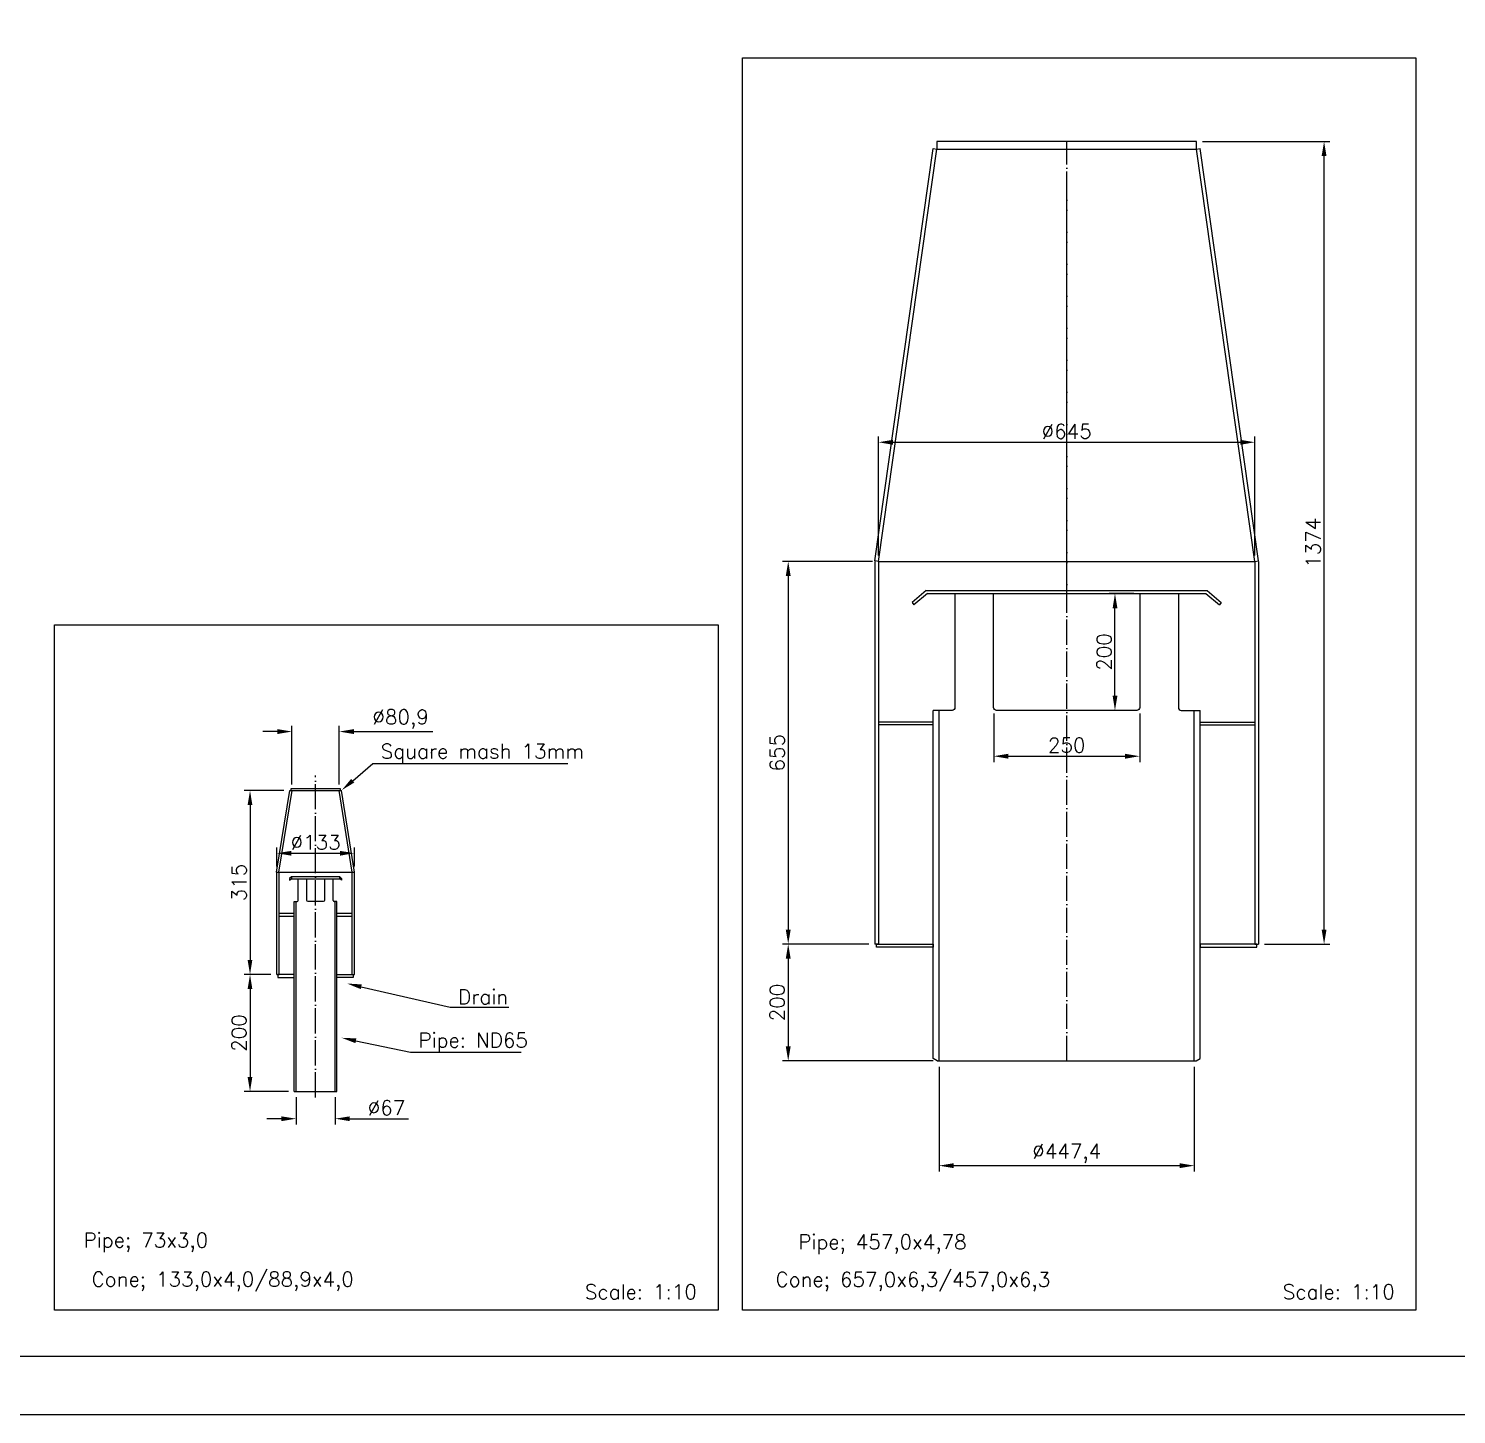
# Model space of a CAD drawing. Header units: millimetres. Extents: x 0 to 50500, y 0 to 29700.
# Drawn here: x 13046 to 25269, y 0 to 11860 of the extents above; entities that cross this region are included whole.
import ezdxf
from ezdxf import colors
from ezdxf.entities.mleader import LeaderData, LeaderLine
from ezdxf.math import Vec2, Vec3

# ---------------------------------------------------------------- set-up
doc = ezdxf.new("R2010")
doc.units = ezdxf.units.MM
doc.header["$LTSCALE"] = 50
doc.linetypes.add('CEW018', pattern=[5.48, 4.3, -0.54, 0.1, -0.54])
for name, color, linetype in [('000-BT5', 7, 'Continuous'), ('100-CE1', 1, 'CEW018'), ('100-DM1', 1, 'Continuous'), ('100-TX1', 1, 'Continuous'), ('100-TX3', 3, 'Continuous'), ('200-CO2', 2, 'Continuous'), ('200-CO3', 3, 'Continuous'), ('200-CO4', 4, 'Continuous')]:
    doc.layers.add(name, color=color, linetype=linetype)
doc.styles.add('ROMANS', font='romans.shx')
doc.dimstyles.new('VARD', dxfattribs={"dimtxt": 2.5, "dimasz": 2.5, "dimexe": 1, "dimexo": 1, "dimtad": 1, "dimdec": 0, "dimtxsty": 'ROMANS', "dimcen": 0, "dimclrd": 1, "dimclre": 1, "dimclrt": 2, "dimadec": 0, "dimazin": 0, "dimtfac": 1, "dimtdec": 0, "dimtofl": 0, "dimtmove": 0, "dimatfit": 0, "dimfxl": 1, "dimarcsym": 0})

# ---------------------------------------------------------------- blocks, each defined once
blk = doc.blocks.new('VARD A1L')
at = {"color": 1}
blk.add_lwpolyline([(0, 0), (841, 0), (841, 594), (0, 594)], close=True, dxfattribs=at)
blk.add_lwpolyline([(10, 584), (10, 10), (831, 10), (831, 584)], close=True)
blk = doc.blocks.new('*D44')
at = {"layer": '100-DM1', "color": 1, "lineweight": -2, "transparency": 16777216}
for p, q in [((20840, 2975), (20840, 2079)), ((23025, 2975), (23025, 2079)), ((20965, 2129), (22900, 2129))]:
    blk.add_line(p, q, dxfattribs=at)
at = {"layer": '100-DM1', "color": 1, "transparency": 16777216}
for points in [[(20965, 2150), (20965, 2108), (20840, 2129)], [(22900, 2150), (22900, 2108), (23025, 2129)]]:
    blk.add_solid(points, dxfattribs=at)
at = {"layer": 'DEFPOINTS', "color": 0, "transparency": 16777216}
for p in [(20840, 3025), (23025, 3025), (23025, 2129)]:
    blk.add_point(p, dxfattribs=at)
at = {"layer": '100-DM1', "color": 2, "transparency": 16777216, "insert": (21933, 2235), "char_height": 125, "attachment_point": 5, "style": 'ROMANS'}
blk.add_mtext('%%c447,4', dxfattribs=at)
blk = doc.blocks.new('*D45')
at = {"layer": '100-DM1', "color": 1, "lineweight": -2, "transparency": 16777216}
for p, q in [((20240, 4025), (19499, 4025)), ((19549, 3900), (19549, 3150)), ((20790, 3025), (19499, 3025))]:
    blk.add_line(p, q, dxfattribs=at)
at = {"layer": '100-DM1', "color": 1, "transparency": 16777216}
for points in [[(19528, 3900), (19570, 3900), (19549, 4025)], [(19528, 3150), (19570, 3150), (19549, 3025)]]:
    blk.add_solid(points, dxfattribs=at)
at = {"layer": 'DEFPOINTS', "color": 0, "transparency": 16777216}
for p in [(20290, 4025), (19549, 3025), (20840, 3025)]:
    blk.add_point(p, dxfattribs=at)
at = {"layer": '100-DM1', "color": 2, "transparency": 16777216, "insert": (19455, 3525), "char_height": 125, "attachment_point": 5, "rotation": 90, "style": 'ROMANS'}
blk.add_mtext('200', dxfattribs=at)
blk = doc.blocks.new('*D46')
at = {"layer": '100-DM1', "color": 1, "lineweight": -2, "transparency": 16777216}
for p, q in [((20271, 7300), (19499, 7300)), ((19549, 7175), (19549, 4150)), ((20240, 4025), (19499, 4025))]:
    blk.add_line(p, q, dxfattribs=at)
at = {"layer": '100-DM1', "color": 1, "transparency": 16777216}
for points in [[(19528, 7175), (19570, 7175), (19549, 7300)], [(19528, 4150), (19570, 4150), (19549, 4025)]]:
    blk.add_solid(points, dxfattribs=at)
at = {"layer": 'DEFPOINTS', "color": 0, "transparency": 16777216}
for p in [(20321, 7300), (19549, 4025), (20290, 4025)]:
    blk.add_point(p, dxfattribs=at)
at = {"layer": '100-DM1', "color": 2, "transparency": 16777216, "insert": (19455, 5663), "char_height": 125, "attachment_point": 5, "rotation": 90, "style": 'ROMANS'}
blk.add_mtext('655', dxfattribs=at)
blk = doc.blocks.new('*D47')
at = {"layer": '100-DM1', "color": 1, "lineweight": -2, "transparency": 16777216}
for p, q in [((20321, 7350), (20321, 8370)), ((20446, 8320), (23419, 8320)), ((23544, 7350), (23544, 8370))]:
    blk.add_line(p, q, dxfattribs=at)
at = {"layer": '100-DM1', "color": 1, "transparency": 16777216}
for points in [[(20446, 8341), (20446, 8299), (20321, 8320)], [(23419, 8341), (23419, 8299), (23544, 8320)]]:
    blk.add_solid(points, dxfattribs=at)
at = {"layer": 'DEFPOINTS', "color": 0, "transparency": 16777216}
for p in [(23544, 8320), (20321, 7300), (23544, 7300)]:
    blk.add_point(p, dxfattribs=at)
at = {"layer": '100-DM1', "color": 2, "transparency": 16777216, "insert": (21933, 8413), "char_height": 125, "attachment_point": 5, "style": 'ROMANS'}
blk.add_mtext('%%c645', dxfattribs=at)
blk = doc.blocks.new('*D48')
at = {"layer": '100-DM1', "color": 1, "lineweight": -2, "transparency": 16777216}
for p, q in [((23095, 10894), (24186, 10894)), ((24136, 4150), (24136, 10769)), ((23625, 4025), (24186, 4025))]:
    blk.add_line(p, q, dxfattribs=at)
at = {"layer": '100-DM1', "color": 1, "transparency": 16777216}
for points in [[(24115, 10769), (24157, 10769), (24136, 10894)], [(24115, 4150), (24157, 4150), (24136, 4025)]]:
    blk.add_solid(points, dxfattribs=at)
at = {"layer": 'DEFPOINTS', "color": 0, "transparency": 16777216}
for p in [(23045, 10894), (24136, 10894), (23575, 4025)]:
    blk.add_point(p, dxfattribs=at)
at = {"layer": '100-DM1', "color": 2, "transparency": 16777216, "insert": (24042, 7460), "char_height": 125, "attachment_point": 5, "rotation": 90, "style": 'ROMANS'}
blk.add_mtext('1374', dxfattribs=at)
blk = doc.blocks.new('*D49')
at = {"layer": '100-DM1', "color": 1, "lineweight": -2, "transparency": 16777216}
for p, q in [((22508, 7025), (22296, 7025)), ((22346, 6150), (22346, 6900)), ((22483, 6025), (22296, 6025))]:
    blk.add_line(p, q, dxfattribs=at)
at = {"layer": '100-DM1', "color": 1, "transparency": 16777216}
for points in [[(22326, 6900), (22367, 6900), (22346, 7025)], [(22326, 6150), (22367, 6150), (22346, 6025)]]:
    blk.add_solid(points, dxfattribs=at)
at = {"layer": 'DEFPOINTS', "color": 0, "transparency": 16777216}
for p in [(22346, 7025), (22558, 7025), (22533, 6025)]:
    blk.add_point(p, dxfattribs=at)
at = {"layer": '100-DM1', "color": 2, "transparency": 16777216, "insert": (22253, 6525), "char_height": 125, "attachment_point": 5, "rotation": 90, "style": 'ROMANS'}
blk.add_mtext('200', dxfattribs=at)
blk = doc.blocks.new('*D50')
at = {"layer": '100-DM1', "color": 1, "lineweight": -2, "transparency": 16777216}
for p, q in [((21308, 6000), (21308, 5583)), ((22558, 6000), (22558, 5583)), ((21433, 5633), (22433, 5633))]:
    blk.add_line(p, q, dxfattribs=at)
at = {"layer": '100-DM1', "color": 1, "transparency": 16777216}
for points in [[(21433, 5654), (21433, 5612), (21308, 5633)], [(22433, 5654), (22433, 5612), (22558, 5633)]]:
    blk.add_solid(points, dxfattribs=at)
at = {"layer": 'DEFPOINTS', "color": 0, "transparency": 16777216}
for p in [(21308, 6050), (22558, 6050), (22558, 5633)]:
    blk.add_point(p, dxfattribs=at)
at = {"layer": '100-DM1', "color": 2, "transparency": 16777216, "insert": (21933, 5727), "char_height": 125, "attachment_point": 5, "style": 'ROMANS'}
blk.add_mtext('250', dxfattribs=at)
blk = doc.blocks.new('*D64')
at = {"layer": '100-DM1', "color": 1, "lineweight": -2, "transparency": 16777216}
for p, q in [((15336, 2714), (15336, 2481)), ((15671, 2714), (15671, 2481)), ((15211, 2531), (15086, 2531)), ((15796, 2531), (16299, 2531))]:
    blk.add_line(p, q, dxfattribs=at)
at = {"layer": '100-DM1', "color": 1, "transparency": 16777216}
for points in [[(15211, 2551), (15211, 2510), (15336, 2531)], [(15796, 2551), (15796, 2510), (15671, 2531)]]:
    blk.add_solid(points, dxfattribs=at)
at = {"layer": 'DEFPOINTS', "color": 0, "transparency": 16777216}
for p in [(15336, 2764), (15671, 2764), (15671, 2531)]:
    blk.add_point(p, dxfattribs=at)
at = {"layer": '100-DM1', "color": 2, "transparency": 16777216, "insert": (16110, 2624), "char_height": 125, "attachment_point": 5, "style": 'ROMANS'}
blk.add_mtext('%%c67', dxfattribs=at)
blk = doc.blocks.new('*D65')
at = {"layer": '100-DM1', "color": 1, "lineweight": -2, "transparency": 16777216}
for p, q in [((15231, 5340), (14892, 5340)), ((14942, 5215), (14942, 3890)), ((15121, 3765), (14892, 3765))]:
    blk.add_line(p, q, dxfattribs=at)
at = {"layer": '100-DM1', "color": 1, "transparency": 16777216}
for points in [[(14921, 5215), (14962, 5215), (14942, 5340)], [(14921, 3890), (14962, 3890), (14942, 3765)]]:
    blk.add_solid(points, dxfattribs=at)
at = {"layer": 'DEFPOINTS', "color": 0, "transparency": 16777216}
for p in [(15281, 5340), (14942, 3765), (15171, 3765)]:
    blk.add_point(p, dxfattribs=at)
at = {"layer": '100-DM1', "color": 2, "transparency": 16777216, "insert": (14848, 4552), "char_height": 125, "attachment_point": 5, "rotation": 90, "style": 'ROMANS'}
blk.add_mtext('315', dxfattribs=at)
blk = doc.blocks.new('*D66')
at = {"layer": '100-DM1', "color": 1, "lineweight": -2, "transparency": 16777216}
for p, q in [((15121, 3765), (14892, 3765)), ((14942, 3640), (14942, 2889)), ((15271, 2764), (14892, 2764))]:
    blk.add_line(p, q, dxfattribs=at)
at = {"layer": '100-DM1', "color": 1, "transparency": 16777216}
for points in [[(14921, 3640), (14962, 3640), (14942, 3765)], [(14921, 2889), (14962, 2889), (14942, 2764)]]:
    blk.add_solid(points, dxfattribs=at)
at = {"layer": 'DEFPOINTS', "color": 0, "transparency": 16777216}
for p in [(15171, 3765), (14942, 2764), (15321, 2764)]:
    blk.add_point(p, dxfattribs=at)
at = {"layer": '100-DM1', "color": 2, "transparency": 16777216, "insert": (14848, 3264), "char_height": 125, "attachment_point": 5, "rotation": 90, "style": 'ROMANS'}
blk.add_mtext('200', dxfattribs=at)
blk = doc.blocks.new('*D67')
at = {"layer": '100-DM1', "color": 1, "lineweight": -2, "transparency": 16777216}
for p, q in [((15171, 4690), (15171, 4853)), ((15296, 4803), (15711, 4803)), ((15836, 4690), (15836, 4853))]:
    blk.add_line(p, q, dxfattribs=at)
at = {"layer": '100-DM1', "color": 1, "transparency": 16777216}
for points in [[(15296, 4823), (15296, 4782), (15171, 4803)], [(15711, 4823), (15711, 4782), (15836, 4803)]]:
    blk.add_solid(points, dxfattribs=at)
at = {"layer": 'DEFPOINTS', "color": 0, "transparency": 16777216}
for p in [(15836, 4803), (15171, 4640), (15836, 4640)]:
    blk.add_point(p, dxfattribs=at)
at = {"layer": '100-DM1', "color": 2, "transparency": 16777216, "insert": (15504, 4896), "char_height": 125, "attachment_point": 5, "style": 'ROMANS'}
blk.add_mtext('%%c133', dxfattribs=at)
blk = doc.blocks.new('*D68')
at = {"layer": '100-DM1', "color": 1, "lineweight": -2, "transparency": 16777216}
for p, q in [((15301, 5390), (15301, 5894)), ((15706, 5390), (15706, 5894)), ((15176, 5844), (15051, 5844)), ((15831, 5844), (16506, 5844))]:
    blk.add_line(p, q, dxfattribs=at)
at = {"layer": '100-DM1', "color": 1, "transparency": 16777216}
for points in [[(15176, 5865), (15176, 5823), (15301, 5844)], [(15831, 5865), (15831, 5823), (15706, 5844)]]:
    blk.add_solid(points, dxfattribs=at)
at = {"layer": 'DEFPOINTS', "color": 0, "transparency": 16777216}
for p in [(15706, 5844), (15301, 5340), (15706, 5340)]:
    blk.add_point(p, dxfattribs=at)
at = {"layer": '100-DM1', "color": 2, "transparency": 16777216, "insert": (16231, 5950), "char_height": 125, "attachment_point": 5, "style": 'ROMANS'}
blk.add_mtext('%%c80,9', dxfattribs=at)

msp = doc.modelspace()

# ---------------------------------------------------------------- linework, layer by layer
at = {"layer": '100-CE1'}
for p, q in [((21932.62, 3025.34), (21932.62, 10893.77)), ((21932.62, 7050.34), (21932.62, 10578.77)), ((15503.54, 2712.85), (15503.54, 5469.31))]:
    msp.add_line(p, q, dxfattribs=at)
at = {"layer": '100-TX1'}
for points in [[(19157.91, 11609.41), (24922.69, 11609.41), (24922.69, 893.66), (19157.91, 893.66)], [(13267.83, 6757.61), (18948.19, 6757.61), (18948.19, 893.66), (13267.83, 893.66)]]:
    msp.add_lwpolyline(points, close=True, dxfattribs=at)
at = {"layer": '200-CO2'}
for p, q in [((20790.12, 3045.55), (20790.12, 6025.34)), ((20840.12, 3025.34), (20840.12, 6025.34)), ((23025.12, 3025.34), (23025.12, 6025.34)), ((23075.12, 3045.55), (23075.12, 6025.34)), ((15354.86, 4399.69), (15354.86, 4584.69)), ((15652.23, 4399.69), (15652.23, 4584.69)), ((15191.04, 4289.69), (15321.04, 4289.69)), ((15321.04, 2763.51), (15321.04, 4389.69)), ((15321.04, 4389.69), (15344.86, 4389.69)), ((15336.04, 2763.51), (15336.04, 4389.69)), ((15686.04, 4389.69), (15662.23, 4389.69)), ((15671.04, 2763.51), (15671.04, 4389.69)), ((15686.04, 2763.51), (15686.04, 4389.69)), ((15686.04, 4289.69), (15816.04, 4289.69)), ((15191.04, 4264.69), (15321.04, 4264.69)), ((15686.04, 4264.69), (15816.04, 4264.69)), ((20825.12, 3025.34), (20790.12, 3045.55)), ((20825.12, 3025.34), (23040.12, 3025.34)), ((23040.12, 3025.34), (23075.12, 3045.55)), ((15321.04, 2763.51), (15686.04, 2763.51))]:
    msp.add_line(p, q, dxfattribs=at)
for points in [[(20976.23, 7025.34), (20976.23, 6050.34, -0.41421356), (20951.23, 6025.34), (20790.12, 6025.34)], [(22889, 7025.34), (22889, 6050.34, 0.41421356), (22914, 6025.34), (23075.12, 6025.34)]]:
    msp.add_lwpolyline(points, format="xyb", dxfattribs=at)
for points in [[(21307.62, 7025.34), (22557.62, 7025.34), (22557.62, 6050.34, -0.41421356), (22532.62, 6025.34), (21332.62, 6025.34, -0.41421356), (21307.62, 6050.34)], [(15428.54, 4584.69), (15578.54, 4584.69), (15578.54, 4399.69, -0.41421356), (15568.54, 4389.69), (15438.54, 4389.69, -0.41421356), (15428.54, 4399.69)]]:
    msp.add_lwpolyline(points, format="xyb", close=True, dxfattribs=at)
for centre, start, end in [((15344.86, 4399.69), 270, 0), ((15662.23, 4399.69), 180, 270)]:
    msp.add_arc(centre, 10, start, end, dxfattribs=at)
at = {"layer": '200-CO3'}
for p, q in [((15169.54, 4639.69), (15281.29, 5339.69)), ((15189.54, 4639.69), (15301.29, 5339.69)), ((15281.29, 5339.69), (15725.79, 5339.69)), ((15817.54, 4639.69), (15705.79, 5339.69)), ((15837.54, 4639.69), (15725.79, 5339.69)), ((15169.54, 4639.69), (15837.54, 4639.69)), ((15171.04, 3764.69), (15170.98, 4639.69)), ((15191.04, 3764.69), (15191.04, 4639.69)), ((15816.04, 3764.69), (15816.04, 4639.69)), ((15836.04, 3764.69), (15836.04, 4639.69)), ((15171.04, 3764.69), (15191.04, 3764.69)), ((15816.04, 3764.69), (15836.04, 3764.69))]:
    msp.add_line(p, q, dxfattribs=at)
for points in [[(15321.04, 3764.69), (15181.04, 3764.69), (15181.04, 3739.69), (15321.04, 3739.69)], [(15686.04, 3764.69), (15826.04, 3764.69), (15826.04, 3739.69), (15686.04, 3739.69)]]:
    msp.add_lwpolyline(points, close=True, dxfattribs=at)
at = {"layer": '200-CO4'}
for p, q in [((20290.12, 7304.76), (20790.12, 10833.19)), ((20321.3, 7300.34), (20821.3, 10828.77)), ((20790.12, 10833.19), (20821.3, 10828.77)), ((20821.3, 10828.77), (23043.93, 10828.77)), ((23043.93, 10828.77), (23075.12, 10833.19)), ((23543.93, 7300.34), (23043.93, 10828.77)), ((23575.12, 7304.76), (23075.12, 10833.19)), ((20289.8, 7300.34), (20289.8, 4025.34)), ((20321.3, 7300.34), (20290.12, 7304.76)), ((20321.3, 7300.34), (23543.93, 7300.34)), ((20321.3, 7300.34), (20321.3, 4025.34)), ((23543.93, 7300.34), (23575.12, 7304.76)), ((23543.93, 7300.34), (23543.93, 4025.34)), ((23575.43, 7300.34), (23575.43, 4025.34)), ((20731.02, 7050.34), (20609.14, 6948.07)), ((20740.12, 7025.34), (20625.21, 6928.92)), ((20731.02, 7050.34), (23134.21, 7050.34)), ((20740.12, 7025.34), (23125.12, 7025.34)), ((23125.12, 7025.34), (23240.02, 6928.92)), ((23134.21, 7050.34), (23256.09, 6948.07)), ((20609.14, 6948.07), (20625.21, 6928.92)), ((23256.09, 6948.07), (23240.02, 6928.92)), ((20790.12, 5925.34), (20321.3, 5925.34)), ((20790.12, 5900.34), (20321.3, 5900.34)), ((23075.12, 5925.34), (23543.93, 5925.34)), ((23075.12, 5900.34), (23543.93, 5900.34)), ((20321.3, 4025.34), (20289.8, 4025.34)), ((23543.93, 4025.34), (23575.43, 4025.34))]:
    msp.add_line(p, q, dxfattribs=at)
for points in [[(20821.3, 10828.77), (23045.08, 10828.77), (23045.08, 10893.77), (20821.3, 10893.77)], [(15291.42, 5339.69), (15715.92, 5339.69), (15715.92, 5354.69), (15291.42, 5354.69)], [(15296.04, 4599.69), (15281.04, 4587.1), (15281.04, 4572.1), (15296.04, 4584.69)], [(15711.04, 4599.69), (15726.04, 4587.1), (15726.04, 4572.1), (15711.04, 4584.69)], [(20305.55, 4000.34), (20305.55, 4025.34), (20790.12, 4025.34), (20790.12, 4000.34)], [(23559.68, 4000.34), (23559.68, 4025.34), (23075.12, 4025.34), (23075.12, 4000.34)]]:
    msp.add_lwpolyline(points, close=True, dxfattribs=at)
for points in [[(15503.54, 4599.69), (15296.04, 4599.69), (15296.04, 4584.69), (15503.54, 4584.69)], [(15503.54, 4584.69), (15711.04, 4584.69), (15711.04, 4599.69), (15503.54, 4599.69)]]:
    msp.add_lwpolyline(points, dxfattribs=at)

# ---------------------------------------------------------------- block references
at = {"layer": '000-BT5', "xscale": 50, "yscale": 50, "zscale": 50}
msp.add_blockref('VARD A1L', (0, 0), dxfattribs=at)

# ---------------------------------------------------------------- texts
at = {"layer": '100-TX1', "char_height": 125, "attachment_point": 1, "style": 'ROMANS'}
for s, width, insert in [('Pipe; 73x3,0 ', 4295.6905, (13517.59, 1554.71)), ('Pipe; 457,0x4,78 ', 4295.6905, (19634.5, 1538.83)), ('Cone; 133,0x4,0/88,9x4,0 ', 4122.1909, (13585.61, 1219.29)), ('Cone; 657,0x6,3/457,0x6,3 ', 4122.1909, (19440.23, 1218.04)), ('Scale: 1:10', 2549.6297, (17808.07, 1111.94)), ('Scale: 1:10', 2549.6297, (23782.57, 1111.94))]:
    msp.add_mtext_dynamic_manual_height_columns(s, width=width, gutter_width=12.5, heights=[0], dxfattribs=dict(at, insert=insert))

# ---------------------------------------------------------------- dimensions: what is measured, and where the dimension line sits
at = {"layer": '100-DM1'}
for base, p1, p2, picture, middle in [((24135.73, 10893.77), (23575.43, 4025.34), (23045.08, 10893.77), '*D48', (24041.98, 7459.55)), ((19548.9, 4025.34), (20321.3, 7300.34), (20289.8, 4025.34), '*D46', (19455.15, 5662.84)), ((14941.62, 3764.69), (15281.29, 5339.69), (15171.04, 3764.69), '*D65', (14847.87, 4552.19)), ((19548.9, 3025.34), (20289.8, 4025.34), (20840.12, 3025.34), '*D45', (19455.15, 3525.34)), ((14941.62, 2763.51), (15171.04, 3764.69), (15321.04, 2763.51), '*D66', (14847.87, 3264.1))]:
    dim = msp.add_linear_dim(base=base, p1=p1, p2=p2, angle=90, dimstyle='VARD', override={"dimscale": 50, "dimlfac": 0.2}, dxfattribs=at)
    dim.commit()
    dim.dimension.update_dxf_attribs({"geometry": picture, "text_midpoint": middle})
for base, p1, p2, text, override, picture, middle in [((23543.93, 8319.74), (20321.3, 7300.34), (23543.93, 7300.34), '%%c<>', {"dimscale": 50, "dimlfac": 0.2}, '*D47', (21932.62, 8413.49)), ((15705.79, 5844.14), (15301.29, 5339.69), (15705.79, 5339.69), '%%c<>', {"dimscale": 50, "dimdec": 1, "dimlfac": 0.2}, '*D68', (16231.09, 5949.79)), ((15836.04, 4802.52), (15170.98, 4639.69), (15836.04, 4639.69), '%%c<>', {"dimscale": 50, "dimlfac": 0.2}, '*D67', (15503.51, 4896.27)), ((23025.12, 2128.85), (20840.12, 3025.34), (23025.12, 3025.34), '%%c447,4', {"dimscale": 50, "dimlfac": 0.2}, '*D44', (21932.62, 2234.51)), ((15671.04, 2530.65), (15336.04, 2763.51), (15671.04, 2763.51), '%%c<>', {"dimscale": 50, "dimdec": 1, "dimlfac": 0.2}, '*D64', (16110.03, 2624.4))]:
    dim = msp.add_linear_dim(base=base, p1=p1, p2=p2, text=text, dimstyle='VARD', override=override, dxfattribs=at)
    dim.commit()
    dim.dimension.update_dxf_attribs({"geometry": picture, "text_midpoint": middle})
dim = msp.add_linear_dim(base=(22346.42, 7025.34), p1=(22532.62, 6025.34), p2=(22557.62, 7025.34), angle=90, dimstyle='VARD', override={"dimscale": 50, "dimlfac": 0.2}, dxfattribs=at)
dim.commit()
dim.dimension.update_dxf_attribs({"geometry": '*D49', "text_midpoint": (22346.42, 6525.34), "dimtype": 160})
dim = msp.add_linear_dim(base=(22557.62, 5633.33), p1=(21307.62, 6050.34), p2=(22557.62, 6050.34), dimstyle='VARD', override={"dimscale": 50, "dimlfac": 0.2}, dxfattribs=at)
dim.commit()
dim.dimension.update_dxf_attribs({"geometry": '*D50', "text_midpoint": (21932.62, 5727.08)})

# ---------------------------------------------------------------- leaders
ml = msp.add_multileader_mtext('Standard', dxfattribs=at)
ml.set_content('Drain', color=2, style='ROMANS')
ml.set_leader_properties(color=1, linetype='ByLayer', lineweight=-1)
ml.build(insert=Vec2(0, 0))
ml.multileader.update_dxf_attribs({"text_left_attachment_type": 5, "text_right_attachment_type": 5, "dogleg_length": 0.36, "arrow_head_size": 125, "scale": 10})
ctx = ml.context
ctx.base_point, ctx.scale, ctx.char_height, ctx.arrow_head_size, ctx.landing_gap_size, ctx.plane_origin = Vec3(16672.63, 3486.39), 10, 125, 125, 50, Vec3(15176.52, 74.64)
ctx.left_attachment, ctx.right_attachment = 5, 5
notes = []
notes.append((ctx, [(0, (1, 1, 0), (16654.63, 3486.39), (1, 0), 18, [(0, [(15772.25, 3687.75)], 0, [])])]))
ctx.mtext.insert, ctx.mtext.flow_direction = Vec3(16722.63, 3636.39), 5
ml = msp.add_multileader_mtext('Standard', dxfattribs=at)
ml.set_content('Pipe: ND65', color=2, style='ROMANS')
ml.set_leader_properties(color=1, linetype='ByLayer', lineweight=-1)
ml.build(insert=Vec2(0, 0))
ml.multileader.update_dxf_attribs({"text_left_attachment_type": 5, "text_right_attachment_type": 5, "dogleg_length": 0.36, "arrow_head_size": 125, "scale": 10})
ctx = ml.context
ctx.base_point, ctx.scale, ctx.char_height, ctx.arrow_head_size, ctx.landing_gap_size, ctx.plane_origin = Vec3(16333.52, 3099.04), 10, 125, 125, 50, Vec3(14837.41, -312.7)
ctx.left_attachment, ctx.right_attachment = 5, 5
notes.append((ctx, [(0, (1, 1, 0), (16315.52, 3099.04), (1, 0), 18, [(0, [(15725.79, 3223.45)], 0, [])])]))
ctx.mtext.insert, ctx.mtext.flow_direction = Vec3(16383.52, 3265.71), 5
at = {"layer": '100-TX3'}
ml = msp.add_multileader_mtext('Standard', dxfattribs=at)
ml.set_content('Square mash 13mm', color=2, style='ROMANS')
ml.set_leader_properties(color=1, linetype='ByLayer', lineweight=-1)
ml.build(insert=Vec2(0, 0))
ml.multileader.update_dxf_attribs({"text_left_attachment_type": 5, "text_right_attachment_type": 5, "dogleg_length": 0.36, "arrow_head_size": 125, "scale": 10})
ctx = ml.context
ctx.base_point, ctx.scale, ctx.char_height, ctx.arrow_head_size, ctx.landing_gap_size, ctx.plane_origin = Vec3(16010.31, 5571.14), 10, 125, 125, 50, Vec3(15767, 5078.99)
ctx.left_attachment, ctx.right_attachment = 5, 5
notes.append((ctx, [(0, (1, 1, 0), (15992.31, 5571.14), (1, 0), 18, [(0, [(15726.32, 5341.9)], 0, [])])]))
ctx.mtext.insert, ctx.mtext.flow_direction = Vec3(16060.31, 5737.8), 5
for ctx, leaders in notes:
    for number, flags, end, landing, length, lines in leaders:
        leader = LeaderData()
        leader.index, (leader.has_last_leader_line, leader.has_dogleg_vector, leader.attachment_direction) = number, flags
        leader.last_leader_point, leader.dogleg_vector, leader.dogleg_length = Vec3(end), Vec3(landing), length
        for number, points, colour, breaks in lines:
            line = LeaderLine()
            line.index, line.vertices, line.color, line.breaks = number, Vec3.list(points), colors.encode_raw_color(colour), breaks
            leader.lines.append(line)
        ctx.leaders.append(leader)

doc.saveas('drawing.dxf')
